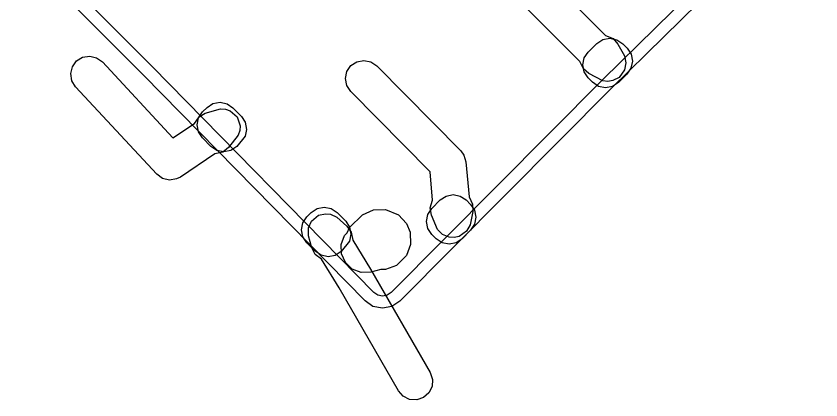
# Model space of a CAD drawing. Header units: metres. Extents: x -2677 to -840, y 169 to 1487.
# Drawn here: x -1809.8 to -1743.9, y 918.2 to 949.6 of the extents above; entities that cross this region are included whole.
import ezdxf

# ---------------------------------------------------------------- set-up
doc = ezdxf.new("R2010")
doc.units = ezdxf.units.M
doc.layers.add('AI_GREENING_EXCLUSIONS', color=1, linetype='Continuous')

msp = doc.modelspace()

# ---------------------------------------------------------------- linework, layer by layer
at = {"layer": 'AI_GREENING_EXCLUSIONS'}
for points in [[(-1743.868, 960.596), (-1761.039, 943.727), (-1778.389, 926.285), (-1779.041, 925.849), (-1779.811, 925.698), (-1780.579, 925.854), (-1781.229, 926.294), (-1799.39, 944.795), (-1832.525, 977.956)], [(-1744.571, 961.308), (-1761.747, 944.433), (-1779.096, 926.991), (-1779.423, 926.774), (-1779.807, 926.698), (-1780.192, 926.776), (-1780.516, 926.996), (-1798.68, 945.5), (-1830.988, 977.848)]]:
    msp.add_lwpolyline(points, dxfattribs=at)
for points in [[(-1759.958, 945.232), (-1760.414, 944.62), (-1760.934, 944.352), (-1761.334, 944.293), (-1761.736, 944.344), (-1762.892, 944.932), (-1763.339, 945.309), (-1763.615, 945.915), (-1772.562, 954.905), (-1772.884, 955.394), (-1772.995, 955.968), (-1772.877, 956.542), (-1772.549, 957.026), (-1772.061, 957.348), (-1771.486, 957.459), (-1770.913, 957.342), (-1770.428, 957.014), (-1761.514, 948.056), (-1760.904, 947.792), (-1760.518, 947.352), (-1759.969, 946.38), (-1759.849, 945.808), (-1759.958, 945.232)], [(-1760.47, 944.198), (-1760.959, 943.876), (-1761.533, 943.766), (-1762.107, 943.884), (-1762.591, 944.213), (-1762.947, 944.574), (-1763.268, 945.062), (-1763.379, 945.637), (-1763.261, 946.21), (-1762.933, 946.694), (-1762.227, 947.391), (-1761.739, 947.712), (-1761.162, 947.822), (-1760.592, 947.704), (-1760.108, 947.376), (-1759.75, 947.012), (-1759.429, 946.524), (-1759.319, 945.949), (-1759.437, 945.376), (-1759.766, 944.892), (-1760.47, 944.198)], [(-1794.323, 941.674), (-1793.08, 942.041), (-1792.675, 942.017), (-1792.292, 941.886), (-1791.719, 941.382), (-1791.468, 940.661), (-1791.492, 940.256), (-1791.623, 939.873), (-1792.432, 938.86), (-1792.893, 938.498), (-1793.541, 938.35), (-1796.366, 936.452), (-1796.681, 936.291), (-1797.259, 936.198), (-1797.829, 936.334), (-1798.303, 936.677), (-1804.955, 943.849), (-1805.261, 944.348), (-1805.354, 944.925), (-1805.218, 945.495), (-1804.875, 945.969), (-1804.377, 946.276), (-1803.799, 946.368), (-1803.229, 946.232), (-1802.755, 945.889), (-1796.975, 939.657), (-1795.214, 940.84), (-1794.832, 941.385), (-1794.323, 941.674)], [(-1772.624, 932.541), (-1772.905, 932.028), (-1773.528, 931.587), (-1773.924, 931.497), (-1774.328, 931.517), (-1774.872, 931.734), (-1775.291, 932.142), (-1775.787, 933.34), (-1775.881, 933.918), (-1775.697, 934.557), (-1775.901, 936.885), (-1782.397, 943.458), (-1782.719, 943.947), (-1782.83, 944.522), (-1782.712, 945.095), (-1782.384, 945.58), (-1781.895, 945.902), (-1781.321, 946.013), (-1780.747, 945.895), (-1780.263, 945.567), (-1773.387, 938.609), (-1773.124, 938.247), (-1772.96, 937.685), (-1772.709, 934.819), (-1772.417, 934.221), (-1772.409, 933.636), (-1772.624, 932.541)], [(-1794.873, 941.305), (-1794.544, 941.788), (-1794.182, 942.144), (-1793.694, 942.465), (-1793.117, 942.575), (-1792.544, 942.456), (-1792.062, 942.128), (-1791.368, 941.424), (-1791.046, 940.935), (-1790.936, 940.36), (-1791.054, 939.787), (-1791.746, 938.945), (-1792.234, 938.624), (-1792.81, 938.514), (-1793.383, 938.633), (-1793.867, 938.962), (-1794.561, 939.667), (-1794.882, 940.156), (-1794.992, 940.732), (-1794.873, 941.305)], [(-1773.282, 931.392), (-1773.767, 931.067), (-1774.342, 930.952), (-1774.916, 931.066), (-1775.402, 931.39), (-1775.763, 931.75), (-1776.088, 932.236), (-1776.203, 932.81), (-1776.089, 933.384), (-1775.764, 933.871), (-1775.065, 934.571), (-1774.58, 934.896), (-1774.006, 935.011), (-1773.431, 934.897), (-1772.945, 934.573), (-1772.584, 934.213), (-1772.259, 933.727), (-1772.144, 933.153), (-1772.258, 932.579), (-1772.583, 932.092), (-1773.282, 931.392)], [(-1786.324, 932.71), (-1785.996, 933.193), (-1785.634, 933.55), (-1785.145, 933.872), (-1784.569, 933.982), (-1783.996, 933.863), (-1783.512, 933.534), (-1782.818, 932.829), (-1782.497, 932.341), (-1782.387, 931.765), (-1782.505, 931.193), (-1783.197, 930.351), (-1783.685, 930.03), (-1784.261, 929.92), (-1784.834, 930.039), (-1785.318, 930.368), (-1786.012, 931.073), (-1786.333, 931.561), (-1786.443, 932.137), (-1786.324, 932.71)], [(-1784.068, 933.41), (-1783.536, 933.167), (-1782.71, 932.416), (-1782.367, 931.942), (-1782.245, 931.288), (-1780.774, 928.901), (-1775.89, 920.426), (-1775.702, 919.871), (-1775.741, 919.287), (-1776, 918.763), (-1776.441, 918.377), (-1776.995, 918.189), (-1777.579, 918.228), (-1778.104, 918.487), (-1778.489, 918.928), (-1783.362, 927.384), (-1784.799, 929.714), (-1785.328, 930.117), (-1785.597, 930.637), (-1785.864, 931.626), (-1785.874, 932.298), (-1785.631, 932.83), (-1785.041, 933.314), (-1784.472, 933.45), (-1784.068, 933.41)], [(-1780.766, 928.658), (-1781.546, 928.632), (-1782.277, 928.907), (-1782.846, 929.44), (-1783.169, 930.151), (-1783.195, 930.931), (-1782.92, 931.661), (-1782.706, 931.89), (-1782.516, 932.32), (-1781.431, 933.345), (-1780.549, 933.754), (-1779.563, 933.793), (-1778.487, 933.345), (-1777.84, 932.646), (-1777.538, 931.923), (-1777.499, 930.937), (-1777.84, 930.02), (-1778.646, 929.214), (-1779.563, 928.873), (-1779.944, 928.873), (-1780.766, 928.658)]]:
    msp.add_lwpolyline(points, close=True, dxfattribs=at)

doc.saveas('drawing.dxf')
